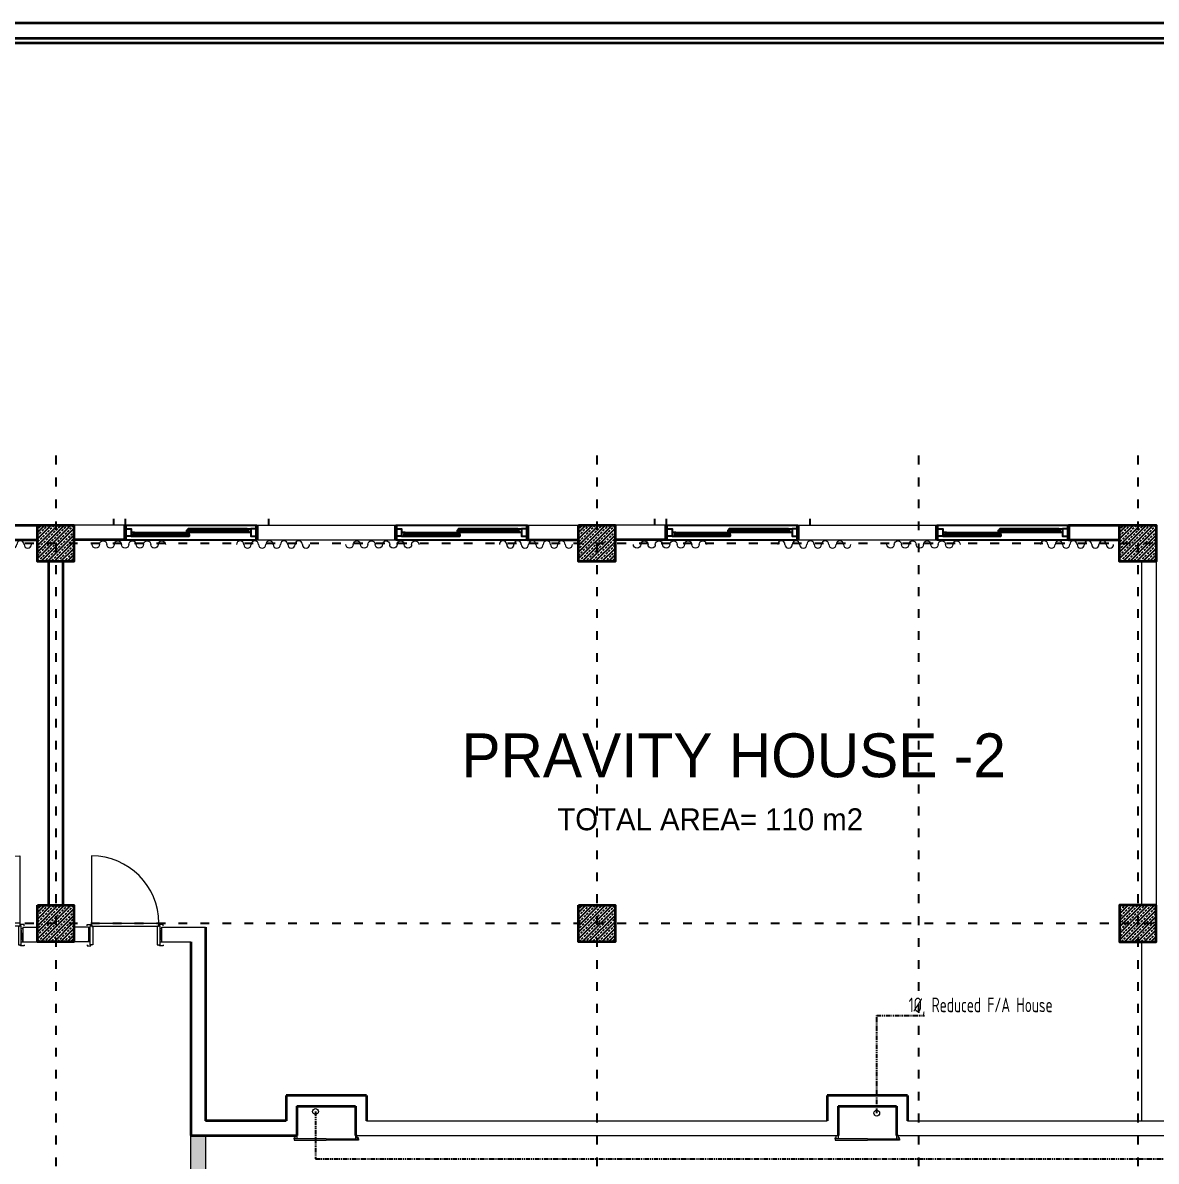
# Model space of a CAD drawing. Header units: millimetres. Extents: x 626118 to 667468, y 4481694 to 4492717.
# Drawn here: x 663495 to 665045, y 4484956 to 4486513 of the extents above; entities that cross this region are included whole.
import ezdxf

# ---------------------------------------------------------------- set-up
doc = ezdxf.new("R2010")
doc.units = ezdxf.units.MM
for name, pattern in [('ACAD_ISO03W100', [30, 12, -18]), ('DUZ', [500, 500]), ('PHANTOM', [2.5, 1.25, -0.25, 0.25, -0.25, 0.25, -0.25])]:
    doc.linetypes.add(name, pattern=pattern)
doc.layers.get('0').update_dxf_attribs({"color": 1, "linetype": 'DUZ'})
for name, color, linetype in [('AGAC', 116, 'Continuous'), ('KOLTAR_F', 145, 'Continuous'), ('PEN', 161, 'Continuous'), ('PL-CWS', 80, 'PHANTOM'), ('PL_TEXT', 3, 'Continuous'), ('söve', 26, 'DUZ')]:
    doc.layers.add(name, color=color, linetype=linetype)
for name, color, linetype, lineweight in [('cam', 143, 'Continuous', 20), ('DUV', 220, 'Continuous', 50), ('DUVAR', 7, 'Continuous', 35), ('FE_PERDE', 205, 'Continuous', 15), ('gor25', 142, 'Continuous', 25), ('iç duvar', 7, 'Continuous', 50), ('KAPEN', 151, 'Continuous', 9), ('KOLON_F', 3, 'Continuous', 35)]:
    doc.layers.add(name, color=color, linetype=linetype, lineweight=lineweight)
doc.styles.add('din.shx', font='din.shx', dxfattribs={"width": 0.7})
pattern_1 = [(45, (2931.2806, -19106.4884), (-4.4901280605, 4.4901280605), []), (45, (2935.771, -19106.4884), (-4.4901280605, 4.4901280605), [3.175, -1.5875])]

# ---------------------------------------------------------------- blocks, each defined once
blk = doc.blocks.new('GEN_BLOCK00601')
at = {"linetype": 'Continuous', "ltscale": 50}
for centre, start, end in [((50, 50), 0, 180), ((150, 50), 180, 0), ((250, 50), 0, 180), ((350, 50), 180, 0), ((450, 50), 0, 180), ((550, 50), 180, 0), ((650, 50), 0, 180), ((750, 50), 180, 0), ((850, 50), 0, 180), ((950, 50), 180, 0)]:
    blk.add_arc(centre, 50, start, end, dxfattribs=at)
for tag in ['FLOOR', 'Sfb']:
    blk.add_attdef(tag, (0, 0), '', height=1)
blk = doc.blocks.new('K210')
for p, q in [((0.04, 0.985), (0.04, 0.032)), ((0.04, 0.032), (0.047, 0.032)), ((0.047, 0.032), (0.047, 0.022)), ((0.047, 0.022), (0.953, 0.022)), ((0.953, 0.032), (0.96, 0.032)), ((0.953, 0.022), (0.953, 0.032)), ((0.96, 0.032), (0.96, 0.065))]:
    blk.add_line(p, q)
for points in [[(-0.02, 0.03), (-0.02, 0.045), (0.03, 0.045), (0.03, 0.03)], [(0.04, 0.065), (0.96, 0.065)], [(1.02, 0.03), (1.02, 0.045), (0.97, 0.045), (0.97, 0.03)], [(0.02, -0.19), (0, -0.19), (0.02, -0.01), (0, -0.01)], [(0.98, -0.19), (1, -0.19), (0.98, -0.01), (1, -0.01)], [(-0.02, -0.23), (-0.02, -0.245), (0.03, -0.245), (0.03, -0.23)], [(1.02, -0.23), (1.02, -0.245), (0.97, -0.245), (0.97, -0.23)]]:
    blk.add_lwpolyline(points)
for points in [[(0.02, 0.03), (0.045, 0.03), (0.045, 0.02), (0.06, 0.02), (0.06, -0.23), (0.02, -0.23)], [(0.98, 0.03), (0.955, 0.03), (0.955, 0.02), (0.94, 0.02), (0.94, -0.23), (0.98, -0.23)]]:
    blk.add_lwpolyline(points, close=True)
blk.add_arc((0.04, 0.065), 0.92, 0, 90)

msp = doc.modelspace()

# ---------------------------------------------------------------- hatches: boundary and pattern name
h = msp.add_hatch(color=33)
h.dxf.hatch_style = 1
h.paths.add_polyline_path([(663724.76, 4484990.98), (663744.76, 4484990.98), (663744.76, 4484788.98), (663724.76, 4484788.98)])
at = {"layer": 'KOLTAR_F'}
h = msp.add_hatch(dxfattribs=at)
h.set_pattern_fill('ANSI33', color=256, style=0)
h.set_pattern_definition([(45, (2931.2806, -18586.4884), (-4.4901280605, 4.4901280605), []), (45, (2935.771, -18586.4884), (-4.4901280605, 4.4901280605), [3.175, -1.5875])])
h.paths.add_polyline_path([(663514.76, 4485825.98), (663564.76, 4485825.98), (663564.76, 4485775.98), (663514.76, 4485775.98)])
h = msp.add_hatch(dxfattribs=at)
h.set_pattern_fill('ANSI33', color=256, style=0)
h.set_pattern_definition([(45, (3671.2806, -18586.4884), (-4.4901280605, 4.4901280605), []), (45, (3675.771, -18586.4884), (-4.4901280605, 4.4901280605), [3.175, -1.5875])])
h.paths.add_polyline_path([(664254.76, 4485825.98), (664304.76, 4485825.98), (664304.76, 4485775.98), (664254.76, 4485775.98)])
h = msp.add_hatch(dxfattribs=at)
h.set_pattern_fill('ANSI33', color=256, style=0)
h.set_pattern_definition([(45, (4411.2806, -18586.4884), (-4.4901280605, 4.4901280605), []), (45, (4415.771, -18586.4884), (-4.4901280605, 4.4901280605), [3.175, -1.5875])])
h.paths.add_polyline_path([(664994.76, 4485825.98), (665044.76, 4485825.98), (665044.76, 4485775.98), (664994.76, 4485775.98)])
h = msp.add_hatch(dxfattribs=at)
h.set_pattern_fill('ANSI33', color=256, style=0)
h.set_pattern_definition(pattern_1)
h.paths.add_polyline_path([(663514.76, 4485305.98), (663564.76, 4485305.98), (663564.76, 4485255.98), (663514.76, 4485255.98)])
h = msp.add_hatch(dxfattribs=at)
h.set_pattern_fill('ANSI33', color=256, style=0)
h.set_pattern_definition([(45, (3671.2806, -19106.4884), (-4.4901280605, 4.4901280605), []), (45, (3675.771, -19106.4884), (-4.4901280605, 4.4901280605), [3.175, -1.5875])])
h.paths.add_polyline_path([(664254.76, 4485305.98), (664304.76, 4485305.98), (664304.76, 4485255.98), (664254.76, 4485255.98)])
h = msp.add_hatch(dxfattribs=at)
h.set_pattern_fill('ANSI33', color=256, style=0)
h.set_pattern_definition(pattern_1)
h.paths.add_polyline_path([(665044.76, 4485305.98), (664994.76, 4485305.98), (664994.76, 4485255.98), (665044.76, 4485255.98)])

# ---------------------------------------------------------------- linework, layer by layer
at = {"color": 232, "linetype": 'ACAD_ISO03W100'}
for p, q in [((663539.76, 4485920.98), (663539.76, 4482790.98)), ((664279.76, 4485920.98), (664279.76, 4482790.98)), ((664719.76, 4485920.98), (664719.76, 4482790.98)), ((665019.76, 4485920.98), (665019.76, 4482790.98)), ((665879.76, 4485800.98), (661939.76, 4485800.98)), ((665879.76, 4485280.98), (661939.76, 4485280.98))]:
    msp.add_line(p, q, dxfattribs=at)
at = {"layer": 'AGAC'}
for p, q in [((663634.76, 4485825.98), (663814.76, 4485825.98)), ((664004.76, 4485825.98), (664184.76, 4485825.98)), ((664374.76, 4485825.98), (664554.76, 4485825.98)), ((664744.76, 4485825.98), (664924.76, 4485825.98)), ((663634.76, 4485805.98), (663814.76, 4485805.98)), ((664004.76, 4485805.98), (664184.76, 4485805.98)), ((664374.76, 4485805.98), (664554.76, 4485805.98)), ((664744.76, 4485805.98), (664924.76, 4485805.98))]:
    msp.add_line(p, q, dxfattribs=at)
at = {"layer": 'cam'}
for p, q in [((663646.26, 4485813.98), (663722.26, 4485813.98)), ((663646.26, 4485813.48), (663722.26, 4485813.48)), ((663646.26, 4485812.98), (663722.26, 4485812.98)), ((663803.26, 4485818.98), (663719.26, 4485818.98)), ((663803.26, 4485818.48), (663719.26, 4485818.48)), ((663803.26, 4485817.98), (663719.26, 4485817.98)), ((664016.26, 4485813.98), (664092.26, 4485813.98)), ((664016.26, 4485813.48), (664092.26, 4485813.48)), ((664016.26, 4485812.98), (664092.26, 4485812.98)), ((664173.26, 4485818.98), (664089.26, 4485818.98)), ((664173.26, 4485818.48), (664089.26, 4485818.48)), ((664173.26, 4485817.98), (664089.26, 4485817.98)), ((664386.26, 4485813.98), (664462.26, 4485813.98)), ((664386.26, 4485813.48), (664462.26, 4485813.48)), ((664386.26, 4485812.98), (664462.26, 4485812.98)), ((664543.26, 4485818.98), (664459.26, 4485818.98)), ((664543.26, 4485818.48), (664459.26, 4485818.48)), ((664543.26, 4485817.98), (664459.26, 4485817.98)), ((664756.26, 4485813.98), (664832.26, 4485813.98)), ((664756.26, 4485813.48), (664832.26, 4485813.48)), ((664756.26, 4485812.98), (664832.26, 4485812.98)), ((664913.26, 4485818.98), (664829.26, 4485818.98)), ((664913.26, 4485818.48), (664829.26, 4485818.48)), ((664913.26, 4485817.98), (664829.26, 4485817.98))]:
    msp.add_line(p, q, dxfattribs=at)
at = {"layer": 'DUV'}
for p, q in [((663634.76, 4485805.98), (663634.76, 4485825.98)), ((663814.76, 4485805.98), (663814.76, 4485825.98)), ((664004.76, 4485805.98), (664004.76, 4485825.98)), ((664004.76, 4485805.98), (664004.76, 4485825.98)), ((664004.76, 4485805.98), (664004.76, 4485825.98)), ((664184.76, 4485805.98), (664184.76, 4485825.98)), ((664184.76, 4485805.98), (664184.76, 4485825.98)), ((664184.76, 4485805.98), (664184.76, 4485825.98)), ((664374.76, 4485805.98), (664374.76, 4485825.98)), ((664554.76, 4485805.98), (664554.76, 4485825.98)), ((664744.76, 4485805.98), (664744.76, 4485825.98)), ((664744.76, 4485805.98), (664744.76, 4485825.98)), ((664744.76, 4485805.98), (664744.76, 4485825.98)), ((664924.76, 4485805.98), (664924.76, 4485825.98)), ((664924.76, 4485805.98), (664924.76, 4485825.98)), ((664924.76, 4485805.98), (664924.76, 4485825.98))]:
    msp.add_line(p, q, dxfattribs=at)
at = {"layer": 'DUVAR'}
for p, q in [((663444.76, 4485825.98), (663514.76, 4485825.98)), ((663634.76, 4485805.98), (663634.76, 4485825.98)), ((663814.76, 4485805.98), (663814.76, 4485825.98)), ((664004.76, 4485805.98), (664004.76, 4485825.98)), ((664184.76, 4485805.98), (664184.76, 4485825.98)), ((664374.76, 4485805.98), (664374.76, 4485825.98)), ((664554.76, 4485805.98), (664554.76, 4485825.98)), ((664744.76, 4485805.98), (664744.76, 4485825.98)), ((664924.76, 4485825.98), (664994.76, 4485825.98)), ((664924.76, 4485805.98), (664924.76, 4485825.98)), ((663444.76, 4485805.98), (663514.76, 4485805.98)), ((663634.76, 4485805.98), (663564.76, 4485805.98)), ((664184.76, 4485805.98), (664254.76, 4485805.98)), ((664374.76, 4485805.98), (664304.76, 4485805.98)), ((664924.76, 4485805.98), (664994.76, 4485805.98)), ((663529.76, 4485775.98), (663529.76, 4485305.98)), ((663549.76, 4485775.98), (663549.76, 4485305.98)), ((663744.76, 4485275.98), (663744.76, 4485010.98)), ((663724.76, 4485255.98), (663724.76, 4484990.98)), ((663964.76, 4485045.98), (663854.76, 4485045.98)), ((663854.76, 4485045.98), (663854.76, 4485010.98)), ((663964.76, 4485045.98), (663964.76, 4485010.98)), ((664704.76, 4485045.98), (664594.76, 4485045.98)), ((664594.76, 4485045.98), (664594.76, 4485010.98)), ((664704.76, 4485045.98), (664704.76, 4485010.98)), ((663869.76, 4485030.98), (663949.76, 4485030.98)), ((663869.76, 4485030.98), (663869.76, 4484990.98)), ((663949.76, 4485030.98), (663949.76, 4484990.98)), ((664609.76, 4485030.98), (664689.76, 4485030.98)), ((664609.76, 4485030.98), (664609.76, 4484990.98)), ((664689.76, 4485030.98), (664689.76, 4484990.98)), ((663854.76, 4485010.98), (663744.76, 4485010.98)), ((663724.76, 4484990.98), (663869.76, 4484990.98))]:
    msp.add_line(p, q, dxfattribs=at)
for points in [[(660268.13, 4486513.04), (667468.13, 4486513.04), (667468.13, 4481713.04), (660268.13, 4481713.04)], [(660289.13, 4486492.04), (667447.13, 4486492.04), (667447.13, 4481734.04), (660289.13, 4481734.04)], [(660295.43, 4486485.74), (667440.83, 4486485.74), (667440.83, 4481740.34), (660295.43, 4481740.34)]]:
    msp.add_lwpolyline(points, close=True, dxfattribs=at)
at = {"layer": 'gor25'}
for p, q in [((663647.76, 4485815.98), (663720.76, 4485815.98)), ((663647.76, 4485810.98), (663720.76, 4485810.98)), ((663801.76, 4485820.98), (663720.76, 4485820.98)), ((663801.76, 4485815.98), (663720.76, 4485815.98)), ((664017.76, 4485815.98), (664090.76, 4485815.98)), ((664017.76, 4485810.98), (664090.76, 4485810.98)), ((664171.76, 4485820.98), (664090.76, 4485820.98)), ((664171.76, 4485815.98), (664090.76, 4485815.98)), ((664387.76, 4485815.98), (664460.76, 4485815.98)), ((664387.76, 4485810.98), (664460.76, 4485810.98)), ((664541.76, 4485820.98), (664460.76, 4485820.98)), ((664541.76, 4485815.98), (664460.76, 4485815.98)), ((664757.76, 4485815.98), (664830.76, 4485815.98)), ((664757.76, 4485810.98), (664830.76, 4485810.98)), ((664911.76, 4485820.98), (664830.76, 4485820.98)), ((664911.76, 4485815.98), (664830.76, 4485815.98))]:
    msp.add_line(p, q, dxfattribs=at)
at = {"layer": 'iç duvar', "color": 7, "lineweight": 18}
for p, q in [((663634.76, 4485825.98), (663564.76, 4485825.98)), ((663814.76, 4485825.98), (664004.76, 4485825.98)), ((664184.76, 4485825.98), (664254.76, 4485825.98)), ((664374.76, 4485825.98), (664304.76, 4485825.98)), ((664554.76, 4485825.98), (664744.76, 4485825.98)), ((663814.76, 4485805.98), (664004.76, 4485805.98)), ((664554.76, 4485805.98), (664744.76, 4485805.98)), ((665024.76, 4485775.98), (665024.76, 4485305.98)), ((665044.76, 4485775.98), (665044.76, 4485305.98)), ((663494.76, 4485275.98), (663514.76, 4485275.98)), ((663494.76, 4485275.98), (663494.76, 4485255.98)), ((663584.76, 4485275.98), (663564.76, 4485275.98)), ((663584.76, 4485275.98), (663584.76, 4485255.98)), ((663684.76, 4485275.98), (663744.76, 4485275.98)), ((663684.76, 4485255.98), (663684.76, 4485275.98)), ((663494.76, 4485255.98), (663514.76, 4485255.98)), ((663584.76, 4485255.98), (663564.76, 4485255.98)), ((663684.76, 4485255.98), (663724.76, 4485255.98)), ((665024.76, 4485255.98), (665024.76, 4485010.98)), ((663964.76, 4485010.98), (664594.76, 4485010.98)), ((664704.76, 4485010.98), (665334.76, 4485010.98)), ((663949.76, 4484990.98), (664609.76, 4484990.98)), ((664689.76, 4484990.98), (665243.78, 4484990.98))]:
    msp.add_line(p, q, dxfattribs=at)
msp.add_lwpolyline([(663724.76, 4484990.98), (663744.76, 4484990.98), (663744.76, 4484788.98), (663724.76, 4484788.98)], close=True, dxfattribs=at)
at = {"layer": 'iç duvar', "color": 3, "linetype": 'Continuous', "lineweight": 5}
for centre in [(663895.05, 4485023.86), (664662.56, 4485021.7)]:
    msp.add_circle(centre, 4, dxfattribs=at)
at = {"layer": 'KAPEN'}
for points in [[(663869.76, 4484986.48), (663865.76, 4484986.48), (663865.76, 4484987.98), (663867.26, 4484987.98), (663867.26, 4484990.98), (663869.76, 4484990.98), (663869.76, 4484986.48)], [(663869.76, 4484986.48), (663865.76, 4484986.48), (663865.76, 4484987.98), (663867.26, 4484987.98), (663867.26, 4484990.98), (663869.76, 4484990.98), (663869.76, 4484986.48)], [(663949.76, 4484986.48), (663953.76, 4484986.48), (663953.76, 4484987.98), (663952.26, 4484987.98), (663952.26, 4484990.98), (663949.76, 4484990.98), (663949.76, 4484986.48)], [(664609.76, 4484986.48), (664605.76, 4484986.48), (664605.76, 4484987.98), (664607.26, 4484987.98), (664607.26, 4484990.98), (664609.76, 4484990.98), (664609.76, 4484986.48)], [(664609.76, 4484986.48), (664605.76, 4484986.48), (664605.76, 4484987.98), (664607.26, 4484987.98), (664607.26, 4484990.98), (664609.76, 4484990.98), (664609.76, 4484986.48)], [(664689.76, 4484986.48), (664693.76, 4484986.48), (664693.76, 4484987.98), (664692.26, 4484987.98), (664692.26, 4484990.98), (664689.76, 4484990.98), (664689.76, 4484986.48)]]:
    msp.add_lwpolyline(points, close=True, dxfattribs=at)
for points in [[(663909.76, 4484986.48), (663865.76, 4484986.48), (663865.76, 4484984.48), (663909.76, 4484984.48)], [(663909.76, 4484986.48), (663953.76, 4484986.48), (663953.76, 4484984.48), (663909.76, 4484984.48)], [(664649.76, 4484986.48), (664605.76, 4484986.48), (664605.76, 4484984.48), (664649.76, 4484984.48)], [(664649.76, 4484986.48), (664693.76, 4484986.48), (664693.76, 4484984.48), (664649.76, 4484984.48)]]:
    msp.add_lwpolyline(points, dxfattribs=at)
at = {"layer": 'KOLON_F'}
for points in [[(663514.76, 4485825.98), (663564.76, 4485825.98), (663564.76, 4485775.98), (663514.76, 4485775.98)], [(664254.76, 4485825.98), (664304.76, 4485825.98), (664304.76, 4485775.98), (664254.76, 4485775.98)], [(664994.76, 4485825.98), (665044.76, 4485825.98), (665044.76, 4485775.98), (664994.76, 4485775.98)], [(663514.76, 4485305.98), (663564.76, 4485305.98), (663564.76, 4485255.98), (663514.76, 4485255.98)], [(664254.76, 4485305.98), (664304.76, 4485305.98), (664304.76, 4485255.98), (664254.76, 4485255.98)], [(665044.76, 4485305.98), (664994.76, 4485305.98), (664994.76, 4485255.98), (665044.76, 4485255.98)]]:
    msp.add_lwpolyline(points, close=True, dxfattribs=at)
at = {"layer": 'PEN'}
for points in [[(663642.76, 4485820.98), (663642.76, 4485820.98), (663642.76, 4485810.98), (663634.76, 4485810.98), (663634.76, 4485810.98), (663634.76, 4485820.98), (663634.76, 4485820.98), (663634.76, 4485820.98), (663642.76, 4485820.98)], [(663642.76, 4485815.98), (663642.76, 4485815.98), (663642.76, 4485810.98), (663646.26, 4485810.98), (663646.26, 4485812.98), (663646.26, 4485813.98), (663647.76, 4485813.98), (663647.76, 4485815.98), (663642.76, 4485815.98)], [(663646.26, 4485810.98), (663647.76, 4485810.98), (663647.76, 4485812.98), (663646.26, 4485812.98)], [(663720.76, 4485820.98), (663720.76, 4485820.98), (663720.76, 4485815.98), (663719.26, 4485815.98), (663719.26, 4485817.98), (663719.26, 4485818.98), (663720.76, 4485818.98), (663720.76, 4485820.98), (663720.76, 4485820.98)], [(663719.26, 4485815.98), (663720.76, 4485815.98), (663720.76, 4485817.98), (663719.26, 4485817.98)], [(663720.76, 4485815.98), (663720.76, 4485815.98), (663720.76, 4485810.98), (663722.26, 4485810.98), (663722.26, 4485812.98), (663722.26, 4485813.98), (663720.76, 4485813.98), (663720.76, 4485815.98), (663720.76, 4485815.98)], [(663722.26, 4485810.98), (663720.76, 4485810.98), (663720.76, 4485812.98), (663722.26, 4485812.98)], [(663806.76, 4485820.98), (663806.76, 4485820.98), (663806.76, 4485815.98), (663803.26, 4485815.98), (663803.26, 4485817.98), (663803.26, 4485818.98), (663801.76, 4485818.98), (663801.76, 4485820.98), (663806.76, 4485820.98)], [(663803.26, 4485815.98), (663801.76, 4485815.98), (663801.76, 4485817.98), (663803.26, 4485817.98)], [(663806.76, 4485820.98), (663806.76, 4485820.98), (663806.76, 4485810.98), (663814.76, 4485810.98), (663814.76, 4485810.98), (663814.76, 4485820.98), (663814.76, 4485820.98), (663814.76, 4485820.98), (663806.76, 4485820.98)], [(664012.76, 4485820.98), (664012.76, 4485820.98), (664012.76, 4485810.98), (664004.76, 4485810.98), (664004.76, 4485810.98), (664004.76, 4485820.98), (664004.76, 4485820.98), (664004.76, 4485820.98), (664012.76, 4485820.98)], [(664012.76, 4485815.98), (664012.76, 4485815.98), (664012.76, 4485810.98), (664016.26, 4485810.98), (664016.26, 4485812.98), (664016.26, 4485813.98), (664017.76, 4485813.98), (664017.76, 4485815.98), (664012.76, 4485815.98)], [(664016.26, 4485810.98), (664017.76, 4485810.98), (664017.76, 4485812.98), (664016.26, 4485812.98)], [(664090.76, 4485820.98), (664090.76, 4485820.98), (664090.76, 4485815.98), (664089.26, 4485815.98), (664089.26, 4485817.98), (664089.26, 4485818.98), (664090.76, 4485818.98), (664090.76, 4485820.98), (664090.76, 4485820.98)], [(664089.26, 4485815.98), (664090.76, 4485815.98), (664090.76, 4485817.98), (664089.26, 4485817.98)], [(664090.76, 4485815.98), (664090.76, 4485815.98), (664090.76, 4485810.98), (664092.26, 4485810.98), (664092.26, 4485812.98), (664092.26, 4485813.98), (664090.76, 4485813.98), (664090.76, 4485815.98), (664090.76, 4485815.98)], [(664092.26, 4485810.98), (664090.76, 4485810.98), (664090.76, 4485812.98), (664092.26, 4485812.98)], [(664176.76, 4485820.98), (664176.76, 4485820.98), (664176.76, 4485815.98), (664173.26, 4485815.98), (664173.26, 4485817.98), (664173.26, 4485818.98), (664171.76, 4485818.98), (664171.76, 4485820.98), (664176.76, 4485820.98)], [(664173.26, 4485815.98), (664171.76, 4485815.98), (664171.76, 4485817.98), (664173.26, 4485817.98)], [(664176.76, 4485820.98), (664176.76, 4485820.98), (664176.76, 4485810.98), (664184.76, 4485810.98), (664184.76, 4485810.98), (664184.76, 4485820.98), (664184.76, 4485820.98), (664184.76, 4485820.98), (664176.76, 4485820.98)], [(664382.76, 4485820.98), (664382.76, 4485820.98), (664382.76, 4485810.98), (664374.76, 4485810.98), (664374.76, 4485810.98), (664374.76, 4485820.98), (664374.76, 4485820.98), (664374.76, 4485820.98), (664382.76, 4485820.98)], [(664382.76, 4485815.98), (664382.76, 4485815.98), (664382.76, 4485810.98), (664386.26, 4485810.98), (664386.26, 4485812.98), (664386.26, 4485813.98), (664387.76, 4485813.98), (664387.76, 4485815.98), (664382.76, 4485815.98)], [(664386.26, 4485810.98), (664387.76, 4485810.98), (664387.76, 4485812.98), (664386.26, 4485812.98)], [(664460.76, 4485820.98), (664460.76, 4485820.98), (664460.76, 4485815.98), (664459.26, 4485815.98), (664459.26, 4485817.98), (664459.26, 4485818.98), (664460.76, 4485818.98), (664460.76, 4485820.98), (664460.76, 4485820.98)], [(664459.26, 4485815.98), (664460.76, 4485815.98), (664460.76, 4485817.98), (664459.26, 4485817.98)], [(664460.76, 4485815.98), (664460.76, 4485815.98), (664460.76, 4485810.98), (664462.26, 4485810.98), (664462.26, 4485812.98), (664462.26, 4485813.98), (664460.76, 4485813.98), (664460.76, 4485815.98), (664460.76, 4485815.98)], [(664462.26, 4485810.98), (664460.76, 4485810.98), (664460.76, 4485812.98), (664462.26, 4485812.98)], [(664546.76, 4485820.98), (664546.76, 4485820.98), (664546.76, 4485815.98), (664543.26, 4485815.98), (664543.26, 4485817.98), (664543.26, 4485818.98), (664541.76, 4485818.98), (664541.76, 4485820.98), (664546.76, 4485820.98)], [(664543.26, 4485815.98), (664541.76, 4485815.98), (664541.76, 4485817.98), (664543.26, 4485817.98)], [(664546.76, 4485820.98), (664546.76, 4485820.98), (664546.76, 4485810.98), (664554.76, 4485810.98), (664554.76, 4485810.98), (664554.76, 4485820.98), (664554.76, 4485820.98), (664554.76, 4485820.98), (664546.76, 4485820.98)], [(664752.76, 4485820.98), (664752.76, 4485820.98), (664752.76, 4485810.98), (664744.76, 4485810.98), (664744.76, 4485810.98), (664744.76, 4485820.98), (664744.76, 4485820.98), (664744.76, 4485820.98), (664752.76, 4485820.98)], [(664752.76, 4485815.98), (664752.76, 4485815.98), (664752.76, 4485810.98), (664756.26, 4485810.98), (664756.26, 4485812.98), (664756.26, 4485813.98), (664757.76, 4485813.98), (664757.76, 4485815.98), (664752.76, 4485815.98)], [(664756.26, 4485810.98), (664757.76, 4485810.98), (664757.76, 4485812.98), (664756.26, 4485812.98)], [(664830.76, 4485820.98), (664830.76, 4485820.98), (664830.76, 4485815.98), (664829.26, 4485815.98), (664829.26, 4485817.98), (664829.26, 4485818.98), (664830.76, 4485818.98), (664830.76, 4485820.98), (664830.76, 4485820.98)], [(664829.26, 4485815.98), (664830.76, 4485815.98), (664830.76, 4485817.98), (664829.26, 4485817.98)], [(664830.76, 4485815.98), (664830.76, 4485815.98), (664830.76, 4485810.98), (664832.26, 4485810.98), (664832.26, 4485812.98), (664832.26, 4485813.98), (664830.76, 4485813.98), (664830.76, 4485815.98), (664830.76, 4485815.98)], [(664832.26, 4485810.98), (664830.76, 4485810.98), (664830.76, 4485812.98), (664832.26, 4485812.98)], [(664916.76, 4485820.98), (664916.76, 4485820.98), (664916.76, 4485815.98), (664913.26, 4485815.98), (664913.26, 4485817.98), (664913.26, 4485818.98), (664911.76, 4485818.98), (664911.76, 4485820.98), (664916.76, 4485820.98)], [(664913.26, 4485815.98), (664911.76, 4485815.98), (664911.76, 4485817.98), (664913.26, 4485817.98)], [(664916.76, 4485820.98), (664916.76, 4485820.98), (664916.76, 4485810.98), (664924.76, 4485810.98), (664924.76, 4485810.98), (664924.76, 4485820.98), (664924.76, 4485820.98), (664924.76, 4485820.98), (664916.76, 4485820.98)]]:
    msp.add_lwpolyline(points, close=True, dxfattribs=at)
at = {"layer": 'PL-CWS', "ltscale": 5}
for p, q in [((664662.56, 4485021.7), (664662.56, 4485154.98)), ((664662.56, 4485154.98), (664727.69, 4485154.98)), ((663895.05, 4485023.86), (663895.05, 4484959.15)), ((663895.05, 4484959.15), (665841.52, 4484959.15))]:
    msp.add_line(p, q, dxfattribs=at)
at = {"layer": 'söve'}
for p, q in [((663618.63, 4485834.56), (663618.63, 4485825.98)), ((663634.76, 4485834.56), (663634.76, 4485825.98)), ((663830.89, 4485834.35), (663830.89, 4485825.98)), ((664358.63, 4485834.56), (664358.63, 4485825.98)), ((664374.76, 4485834.56), (664374.76, 4485825.98)), ((664570.89, 4485834.35), (664570.89, 4485825.98))]:
    msp.add_line(p, q, dxfattribs=at)

# ---------------------------------------------------------------- block references
at = {"layer": 'FE_PERDE', "yscale": 0.10000020265579, "zscale": 0.10000020265579, "rotation": 180}
for p, xscale in [((663506.5, 4485804.48), 0.10000020265579), ((663589.76, 4485804.48), -0.10000020265579), ((664246.5, 4485804.48), 0.10000020265579), ((664329.76, 4485804.48), -0.10000020265579), ((664986.5, 4485804.48), 0.10000020265579)]:
    msp.add_blockref('GEN_BLOCK00601', p, dxfattribs=dict(at, xscale=xscale))
at = {"layer": 'FE_PERDE', "extrusion": (0, 0, -1), "yscale": 0.10000020265579, "zscale": -0.10000020265579, "rotation": 180}
for p, xscale in [((-663887.08, 4485804.48), -0.10000020265579), ((-663936.53, 4485804.48), 0.10000020265579), ((-664627.08, 4485804.48), -0.10000020265579), ((-664676.53, 4485804.48), 0.10000020265579)]:
    msp.add_blockref('GEN_BLOCK00601', p, dxfattribs=dict(at, xscale=xscale))
at = {"layer": 'KAPEN', "yscale": 100, "zscale": 100}
for p, xscale in [((663494.76, 4485274.98), -100), ((663584.76, 4485274.98), 100)]:
    msp.add_blockref('K210', p, dxfattribs=dict(at, xscale=xscale))

# ---------------------------------------------------------------- texts
at = {"attachment_point": 1}
for s, width, insert, char_height in [('{\\fCentury Gothic|b0|i0|c162|p34;\\C7;PRAVITY HOUSE -2}', 710.4957, (664094.61, 4485541.09), 60), ('{\\fCentury Gothic|b0|i0|c162|p34;\\C7; TOTAL AREA= 110 m2}', 458.8958, (664214.63, 4485438.56), 30)]:
    msp.add_mtext_dynamic_manual_height_columns(s, width=width, gutter_width=12.5, heights=[0], dxfattribs=dict(at, insert=insert, char_height=char_height))
at = {"layer": 'PL_TEXT', "insert": (664903.14, 4485155.05, 0), "char_height": 20, "width": 313.3231, "attachment_point": 9, "style": 'din.shx'}
msp.add_mtext('1%%C, Reduced F/A House  ', dxfattribs=at)

doc.saveas('drawing.dxf')
